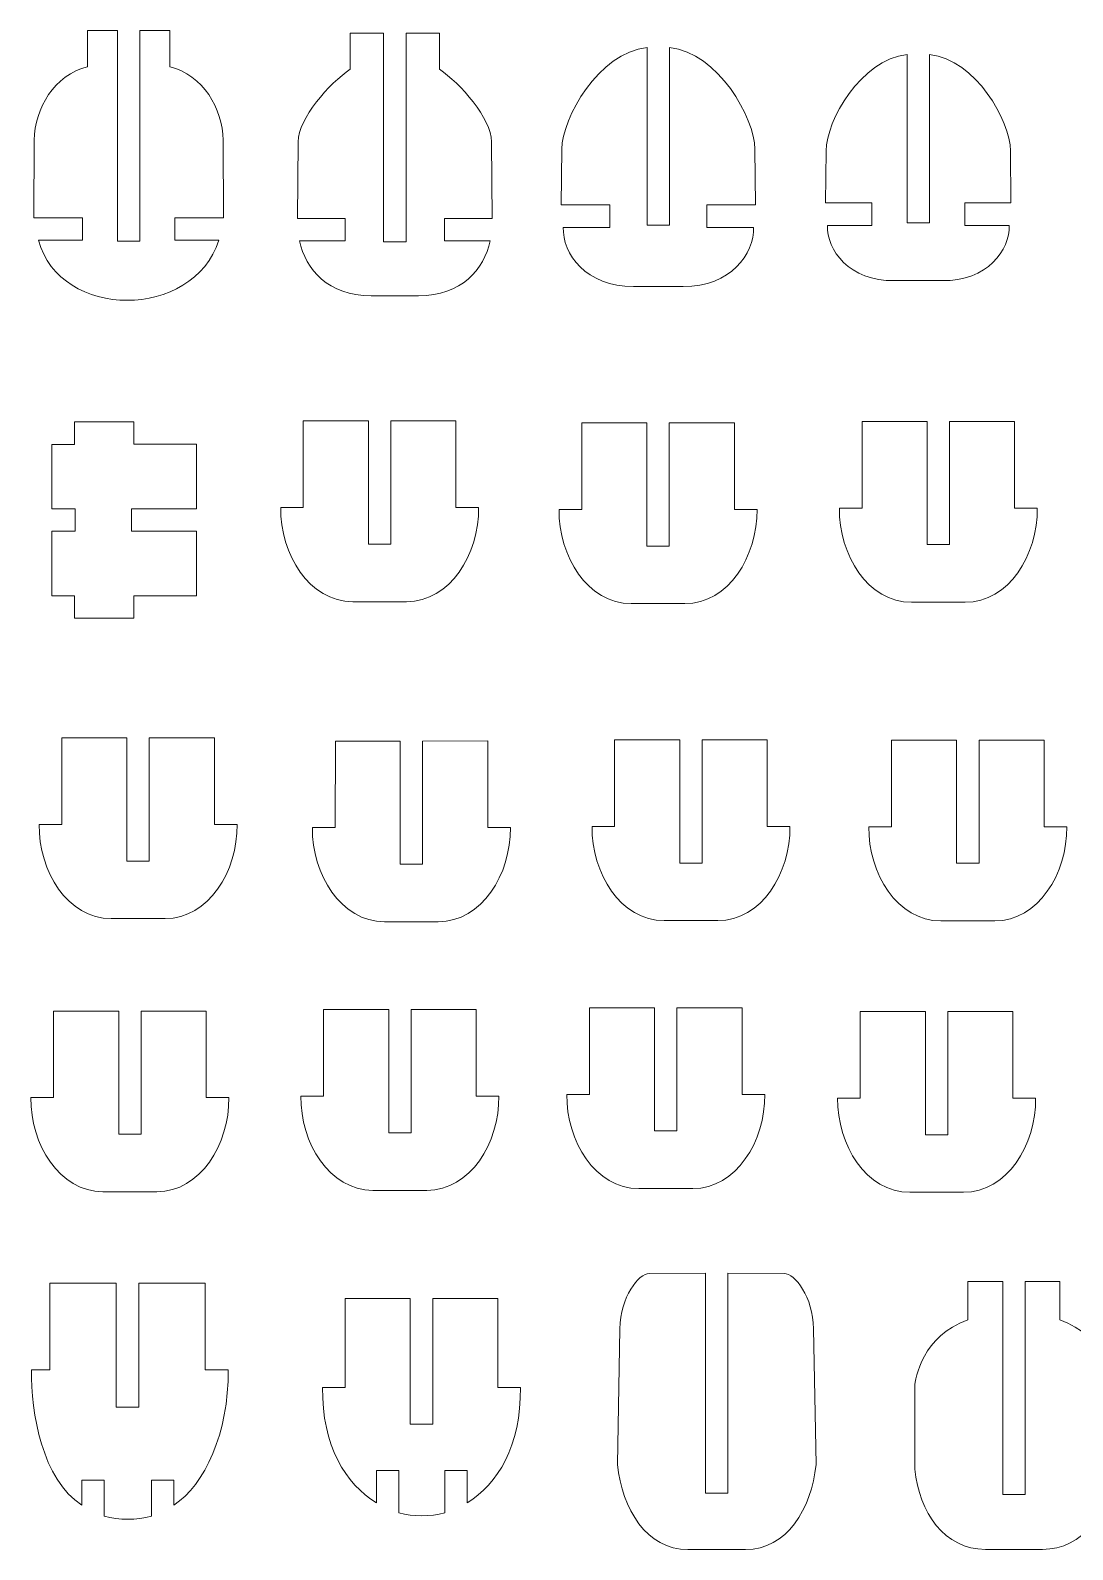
# Model space of a CAD drawing. Header units: centimetres. Extents: x -27.4 to 7.4, y -0.9 to 42.2.
# Drawn here: x -26.72 to -12.75, y -0.52 to 19.84 of the extents above; entities that cross this region are included whole.
import ezdxf

# ---------------------------------------------------------------- set-up
doc = ezdxf.new("R2010")
doc.units = ezdxf.units.CM
doc.header["$MEASUREMENT"] = 0
doc.layers.add('Camada 1', color=7, linetype='Continuous')

msp = doc.modelspace()

# ---------------------------------------------------------------- linework, layer by layer
at = {"layer": 'Camada 1', "lineweight": 9}
for points, knots in [([(-24.13261, 17.33201), (-24.13261, 17.33201), (-24.13904, 18.37227), (-24.13904, 18.37227), (-24.13904, 18.37227), (-24.14166, 18.79784), (-24.41126, 19.24433), (-24.85215, 19.356), (-24.85215, 19.356), (-24.85215, 19.356), (-24.85215, 19.84332), (-24.85215, 19.84332), (-24.85215, 19.84332), (-24.85215, 19.84332), (-25.25417, 19.84332), (-25.25417, 19.84332), (-25.25417, 19.84332), (-25.25417, 19.84332), (-25.25417, 17.01746), (-25.25417, 17.01746), (-25.25417, 17.01746), (-25.25417, 17.01746), (-25.55417, 17.01746), (-25.55417, 17.01746), (-25.55417, 17.01746), (-25.55417, 17.01746), (-25.55417, 19.84332), (-25.55417, 19.84332), (-25.55417, 19.84332), (-25.55417, 19.84332), (-25.95619, 19.84332), (-25.95619, 19.84332), (-25.95619, 19.84332), (-25.95619, 19.84332), (-25.95619, 19.356), (-25.95619, 19.356), (-25.95619, 19.356), (-26.39708, 19.24433), (-26.66669, 18.79784), (-26.66931, 18.37227), (-26.66931, 18.37227), (-26.66931, 18.37227), (-26.67571, 17.33201), (-26.67571, 17.33201), (-26.67571, 17.33201), (-26.67571, 17.33201), (-26.02233, 17.33201), (-26.02233, 17.33201), (-26.02233, 17.33201), (-26.02233, 17.33201), (-26.02233, 17.03201), (-26.02233, 17.03201), (-26.02233, 17.03201), (-26.02233, 17.03201), (-26.61466, 17.03201), (-26.61466, 17.03201), (-26.61466, 17.03201), (-26.32126, 15.95409), (-24.53826, 15.95698), (-24.19369, 17.03201), (-24.19369, 17.03201), (-24.19369, 17.03201), (-24.78601, 17.03201), (-24.78601, 17.03201), (-24.78601, 17.03201), (-24.78601, 17.03201), (-24.78601, 17.33201), (-24.78601, 17.33201), (-24.78601, 17.33201), (-24.78601, 17.33201), (-24.13261, 17.33201), (-24.13261, 17.33201)], [0, 0, 0, 0, 0.05263158, 0.05263158, 0.05263158, 0.05263158, 0.10526316, 0.10526316, 0.10526316, 0.10526316, 0.15789474, 0.15789474, 0.15789474, 0.15789474, 0.21052632, 0.21052632, 0.21052632, 0.21052632, 0.26315789, 0.26315789, 0.26315789, 0.26315789, 0.31578947, 0.31578947, 0.31578947, 0.31578947, 0.36842105, 0.36842105, 0.36842105, 0.36842105, 0.42105263, 0.42105263, 0.42105263, 0.42105263, 0.47368421, 0.47368421, 0.47368421, 0.47368421, 0.52631579, 0.52631579, 0.52631579, 0.52631579, 0.57894737, 0.57894737, 0.57894737, 0.57894737, 0.63157895, 0.63157895, 0.63157895, 0.63157895, 0.68421053, 0.68421053, 0.68421053, 0.68421053, 0.73684211, 0.73684211, 0.73684211, 0.73684211, 0.78947368, 0.78947368, 0.78947368, 0.78947368, 0.84210526, 0.84210526, 0.84210526, 0.84210526, 0.89473684, 0.89473684, 0.89473684, 0.89473684, 1, 1, 1, 1]), ([(-20.55788, 17.02279), (-20.64259, 16.63791), (-20.94458, 16.28423), (-21.51726, 16.28607), (-21.51726, 16.28607), (-21.51726, 16.28607), (-22.15482, 16.28607), (-22.15482, 16.28607), (-22.15482, 16.28607), (-22.7275, 16.28423), (-23.02947, 16.63791), (-23.1142, 17.02279), (-23.1142, 17.02279), (-23.1142, 17.02279), (-22.50188, 17.02279), (-22.50188, 17.02279), (-22.50188, 17.02279), (-22.50188, 17.02279), (-22.50188, 17.32279), (-22.50188, 17.32279), (-22.50188, 17.32279), (-22.50188, 17.32279), (-23.13919, 17.32279), (-23.13919, 17.32279), (-23.13919, 17.32279), (-23.13919, 17.32279), (-23.13257, 18.3503), (-23.13257, 18.3503), (-23.13257, 18.3503), (-23.13054, 18.66691), (-22.71347, 19.13128), (-22.43352, 19.32345), (-22.43352, 19.32345), (-22.43352, 19.32345), (-22.43352, 19.80554), (-22.43352, 19.80554), (-22.43352, 19.80554), (-22.43352, 19.80554), (-21.98603, 19.80554), (-21.98603, 19.80554), (-21.98603, 19.80554), (-21.98603, 19.80554), (-21.98603, 17.01002), (-21.98603, 17.01002), (-21.98603, 17.01002), (-21.98603, 17.01002), (-21.68603, 17.01002), (-21.68603, 17.01002), (-21.68603, 17.01002), (-21.68603, 17.01002), (-21.68603, 19.80554), (-21.68603, 19.80554), (-21.68603, 19.80554), (-21.68603, 19.80554), (-21.23856, 19.80554), (-21.23856, 19.80554), (-21.23856, 19.80554), (-21.23856, 19.80554), (-21.23856, 19.32345), (-21.23856, 19.32345), (-21.23856, 19.32345), (-20.95861, 19.13128), (-20.54154, 18.66692), (-20.53951, 18.3503), (-20.53951, 18.3503), (-20.53951, 18.3503), (-20.53288, 17.32279), (-20.53288, 17.32279), (-20.53288, 17.32279), (-20.53288, 17.32279), (-21.17019, 17.32279), (-21.17019, 17.32279), (-21.17019, 17.32279), (-21.17019, 17.32279), (-21.17019, 17.02279), (-21.17019, 17.02279), (-21.17019, 17.02279), (-21.17019, 17.02279), (-20.55788, 17.02279), (-20.55788, 17.02279)], [0, 0, 0, 0, 0.04761905, 0.04761905, 0.04761905, 0.04761905, 0.0952381, 0.0952381, 0.0952381, 0.0952381, 0.14285714, 0.14285714, 0.14285714, 0.14285714, 0.19047619, 0.19047619, 0.19047619, 0.19047619, 0.23809524, 0.23809524, 0.23809524, 0.23809524, 0.28571429, 0.28571429, 0.28571429, 0.28571429, 0.33333333, 0.33333333, 0.33333333, 0.33333333, 0.38095238, 0.38095238, 0.38095238, 0.38095238, 0.42857143, 0.42857143, 0.42857143, 0.42857143, 0.47619048, 0.47619048, 0.47619048, 0.47619048, 0.52380952, 0.52380952, 0.52380952, 0.52380952, 0.57142857, 0.57142857, 0.57142857, 0.57142857, 0.61904762, 0.61904762, 0.61904762, 0.61904762, 0.66666667, 0.66666667, 0.66666667, 0.66666667, 0.71428571, 0.71428571, 0.71428571, 0.71428571, 0.76190476, 0.76190476, 0.76190476, 0.76190476, 0.80952381, 0.80952381, 0.80952381, 0.80952381, 0.85714286, 0.85714286, 0.85714286, 0.85714286, 0.9047619, 0.9047619, 0.9047619, 0.9047619, 1, 1, 1, 1]), ([(-17.02799, 17.20264), (-17.0142, 16.85402), (-17.33573, 16.40174), (-17.9689, 16.4106), (-17.9689, 16.4106), (-17.9689, 16.4106), (-18.63746, 16.4106), (-18.63746, 16.4106), (-18.63746, 16.4106), (-19.27063, 16.40174), (-19.59215, 16.85402), (-19.57837, 17.20264), (-19.57837, 17.20264), (-19.57837, 17.20264), (-18.95477, 17.20264), (-18.95477, 17.20264), (-18.95477, 17.20264), (-18.95477, 17.20264), (-18.95477, 17.50264), (-18.95477, 17.50264), (-18.95477, 17.50264), (-18.95477, 17.50264), (-19.60407, 17.50264), (-19.60407, 17.50264), (-19.60407, 17.50264), (-19.60407, 17.50264), (-19.59725, 18.25008), (-19.59725, 18.25008), (-19.59725, 18.25008), (-19.59147, 18.67136), (-19.10835, 19.53947), (-18.45318, 19.61465), (-18.45318, 19.61465), (-18.45318, 19.61465), (-18.45318, 17.23127), (-18.45318, 17.23127), (-18.45318, 17.23127), (-18.45318, 17.23127), (-18.15318, 17.23127), (-18.15318, 17.23127), (-18.15318, 17.23127), (-18.15318, 17.23127), (-18.15318, 19.61465), (-18.15318, 19.61465), (-18.15318, 19.61465), (-17.49801, 19.53947), (-17.0149, 18.67136), (-17.00911, 18.25008), (-17.00911, 18.25008), (-17.00911, 18.25008), (-17.00228, 17.50264), (-17.00228, 17.50264), (-17.00228, 17.50264), (-17.00228, 17.50264), (-17.65159, 17.50264), (-17.65159, 17.50264), (-17.65159, 17.50264), (-17.65159, 17.50264), (-17.65159, 17.20264), (-17.65159, 17.20264), (-17.65159, 17.20264), (-17.65159, 17.20264), (-17.02799, 17.20264), (-17.02799, 17.20264)], [0, 0, 0, 0, 0.05882353, 0.05882353, 0.05882353, 0.05882353, 0.11764706, 0.11764706, 0.11764706, 0.11764706, 0.17647059, 0.17647059, 0.17647059, 0.17647059, 0.23529412, 0.23529412, 0.23529412, 0.23529412, 0.29411765, 0.29411765, 0.29411765, 0.29411765, 0.35294118, 0.35294118, 0.35294118, 0.35294118, 0.41176471, 0.41176471, 0.41176471, 0.41176471, 0.47058824, 0.47058824, 0.47058824, 0.47058824, 0.52941176, 0.52941176, 0.52941176, 0.52941176, 0.58823529, 0.58823529, 0.58823529, 0.58823529, 0.64705882, 0.64705882, 0.64705882, 0.64705882, 0.70588235, 0.70588235, 0.70588235, 0.70588235, 0.76470588, 0.76470588, 0.76470588, 0.76470588, 0.82352941, 0.82352941, 0.82352941, 0.82352941, 0.88235294, 0.88235294, 0.88235294, 0.88235294, 1, 1, 1, 1]), ([(-13.60126, 17.22994), (-13.58809, 16.89999), (-13.89523, 16.47988), (-14.50004, 16.48825), (-14.50004, 16.48825), (-14.50004, 16.48825), (-15.13869, 16.48825), (-15.13869, 16.48825), (-15.13869, 16.48825), (-15.74348, 16.47988), (-16.05064, 16.89999), (-16.03745, 17.22994), (-16.03745, 17.22994), (-16.03745, 17.22994), (-15.44178, 17.22994), (-15.44178, 17.22994), (-15.44178, 17.22994), (-15.44178, 17.22994), (-15.44178, 17.52994), (-15.44178, 17.52994), (-15.44178, 17.52994), (-15.44178, 17.52994), (-16.06203, 17.52994), (-16.06203, 17.52994), (-16.06203, 17.52994), (-16.06203, 17.52994), (-16.05552, 18.2294), (-16.05552, 18.2294), (-16.05552, 18.2294), (-16.04998, 18.62817), (-15.59521, 19.44986), (-14.96936, 19.52103), (-14.96936, 19.52103), (-14.96936, 19.52103), (-14.96936, 17.26505), (-14.96936, 17.26505), (-14.96936, 17.26505), (-14.96936, 17.26505), (-14.66936, 17.26505), (-14.66936, 17.26505), (-14.66936, 17.26505), (-14.66936, 17.26505), (-14.66936, 19.52103), (-14.66936, 19.52103), (-14.66936, 19.52103), (-14.04352, 19.44986), (-13.58875, 18.62817), (-13.58321, 18.2294), (-13.58321, 18.2294), (-13.58321, 18.2294), (-13.5767, 17.52994), (-13.5767, 17.52994), (-13.5767, 17.52994), (-13.5767, 17.52994), (-14.19694, 17.52994), (-14.19694, 17.52994), (-14.19694, 17.52994), (-14.19694, 17.52994), (-14.19694, 17.22994), (-14.19694, 17.22994), (-14.19694, 17.22994), (-14.19694, 17.22994), (-13.60126, 17.22994), (-13.60126, 17.22994)], [0, 0, 0, 0, 0.05882353, 0.05882353, 0.05882353, 0.05882353, 0.11764706, 0.11764706, 0.11764706, 0.11764706, 0.17647059, 0.17647059, 0.17647059, 0.17647059, 0.23529412, 0.23529412, 0.23529412, 0.23529412, 0.29411765, 0.29411765, 0.29411765, 0.29411765, 0.35294118, 0.35294118, 0.35294118, 0.35294118, 0.41176471, 0.41176471, 0.41176471, 0.41176471, 0.47058824, 0.47058824, 0.47058824, 0.47058824, 0.52941176, 0.52941176, 0.52941176, 0.52941176, 0.58823529, 0.58823529, 0.58823529, 0.58823529, 0.64705882, 0.64705882, 0.64705882, 0.64705882, 0.70588235, 0.70588235, 0.70588235, 0.70588235, 0.76470588, 0.76470588, 0.76470588, 0.76470588, 0.82352941, 0.82352941, 0.82352941, 0.82352941, 0.88235294, 0.88235294, 0.88235294, 0.88235294, 1, 1, 1, 1]), ([(-24.49634, 13.42866), (-24.49634, 13.42866), (-24.49634, 14.29605), (-24.49634, 14.29605), (-24.49634, 14.29605), (-24.49634, 14.29605), (-25.33332, 14.29605), (-25.33332, 14.29605), (-25.33332, 14.29605), (-25.33332, 14.29605), (-25.33332, 14.59375), (-25.33332, 14.59375), (-25.33332, 14.59375), (-25.33332, 14.59375), (-26.12891, 14.59375), (-26.12891, 14.59375), (-26.12891, 14.59375), (-26.12891, 14.59375), (-26.12891, 14.29375), (-26.12891, 14.29375), (-26.12891, 14.29375), (-26.12891, 14.29375), (-26.43242, 14.29375), (-26.43242, 14.29375), (-26.43242, 14.29375), (-26.43242, 14.29375), (-26.43242, 13.42866), (-26.43242, 13.42866), (-26.43242, 13.42866), (-26.43242, 13.42866), (-26.12201, 13.42866), (-26.12201, 13.42866), (-26.12201, 13.42866), (-26.12201, 13.42866), (-26.12201, 13.12866), (-26.12201, 13.12866), (-26.12201, 13.12866), (-26.12201, 13.12866), (-26.43242, 13.12866), (-26.43242, 13.12866), (-26.43242, 13.12866), (-26.43242, 13.12866), (-26.43242, 12.26357), (-26.43242, 12.26357), (-26.43242, 12.26357), (-26.43242, 12.26357), (-26.12891, 12.26357), (-26.12891, 12.26357), (-26.12891, 12.26357), (-26.12891, 12.26357), (-26.12891, 11.96357), (-26.12891, 11.96357), (-26.12891, 11.96357), (-26.12891, 11.96357), (-25.33332, 11.96357), (-25.33332, 11.96357), (-25.33332, 11.96357), (-25.33332, 11.96357), (-25.33332, 12.26127), (-25.33332, 12.26127), (-25.33332, 12.26127), (-25.33332, 12.26127), (-24.49634, 12.26127), (-24.49634, 12.26127), (-24.49634, 12.26127), (-24.49634, 12.26127), (-24.49634, 13.12866), (-24.49634, 13.12866), (-24.49634, 13.12866), (-24.49634, 13.12866), (-25.3654, 13.12866), (-25.3654, 13.12866), (-25.3654, 13.12866), (-25.3654, 13.12866), (-25.3654, 13.42866), (-25.3654, 13.42866), (-25.3654, 13.42866), (-25.3654, 13.42866), (-24.49634, 13.42866), (-24.49634, 13.42866)], [0, 0, 0, 0, 0.04761905, 0.04761905, 0.04761905, 0.04761905, 0.0952381, 0.0952381, 0.0952381, 0.0952381, 0.14285714, 0.14285714, 0.14285714, 0.14285714, 0.19047619, 0.19047619, 0.19047619, 0.19047619, 0.23809524, 0.23809524, 0.23809524, 0.23809524, 0.28571429, 0.28571429, 0.28571429, 0.28571429, 0.33333333, 0.33333333, 0.33333333, 0.33333333, 0.38095238, 0.38095238, 0.38095238, 0.38095238, 0.42857143, 0.42857143, 0.42857143, 0.42857143, 0.47619048, 0.47619048, 0.47619048, 0.47619048, 0.52380952, 0.52380952, 0.52380952, 0.52380952, 0.57142857, 0.57142857, 0.57142857, 0.57142857, 0.61904762, 0.61904762, 0.61904762, 0.61904762, 0.66666667, 0.66666667, 0.66666667, 0.66666667, 0.71428571, 0.71428571, 0.71428571, 0.71428571, 0.76190476, 0.76190476, 0.76190476, 0.76190476, 0.80952381, 0.80952381, 0.80952381, 0.80952381, 0.85714286, 0.85714286, 0.85714286, 0.85714286, 0.9047619, 0.9047619, 0.9047619, 0.9047619, 1, 1, 1, 1]), ([(-21.88943, 14.60736), (-21.88943, 14.60736), (-21.88943, 12.95736), (-21.88943, 12.95736), (-21.88943, 12.95736), (-21.88943, 12.95736), (-22.18943, 12.95736), (-22.18943, 12.95736), (-22.18943, 12.95736), (-22.18943, 12.95736), (-22.18943, 14.60736), (-22.18943, 14.60736), (-22.18943, 14.60736), (-22.18943, 14.60736), (-23.06257, 14.60736), (-23.06257, 14.60736), (-23.06257, 14.60736), (-23.06257, 14.60736), (-23.06257, 13.44643), (-23.06257, 13.44643), (-23.06257, 13.44643), (-23.06257, 13.44643), (-23.3662, 13.44643), (-23.3662, 13.44643), (-23.3662, 13.44643), (-23.37335, 12.82255), (-22.9846, 12.18494), (-22.40044, 12.18494), (-22.40044, 12.18494), (-22.40044, 12.18494), (-21.67843, 12.18494), (-21.67843, 12.18494), (-21.67843, 12.18494), (-21.09427, 12.18494), (-20.7055, 12.82255), (-20.71269, 13.44643), (-20.71269, 13.44643), (-20.71269, 13.44643), (-21.01632, 13.44643), (-21.01632, 13.44643), (-21.01632, 13.44643), (-21.01632, 13.44643), (-21.01632, 14.60736), (-21.01632, 14.60736), (-21.01632, 14.60736), (-21.01632, 14.60736), (-21.88943, 14.60736), (-21.88943, 14.60736)], [0, 0, 0, 0, 0.07692308, 0.07692308, 0.07692308, 0.07692308, 0.15384615, 0.15384615, 0.15384615, 0.15384615, 0.23076923, 0.23076923, 0.23076923, 0.23076923, 0.30769231, 0.30769231, 0.30769231, 0.30769231, 0.38461538, 0.38461538, 0.38461538, 0.38461538, 0.46153846, 0.46153846, 0.46153846, 0.46153846, 0.53846154, 0.53846154, 0.53846154, 0.53846154, 0.61538462, 0.61538462, 0.61538462, 0.61538462, 0.69230769, 0.69230769, 0.69230769, 0.69230769, 0.76923077, 0.76923077, 0.76923077, 0.76923077, 0.84615385, 0.84615385, 0.84615385, 0.84615385, 1, 1, 1, 1]), ([(-18.15758, 14.58093), (-18.15758, 14.58093), (-18.15758, 12.93094), (-18.15758, 12.93094), (-18.15758, 12.93094), (-18.15758, 12.93094), (-18.45758, 12.93094), (-18.45758, 12.93094), (-18.45758, 12.93094), (-18.45758, 12.93094), (-18.45758, 14.58093), (-18.45758, 14.58093), (-18.45758, 14.58093), (-18.45758, 14.58093), (-19.3307, 14.58093), (-19.3307, 14.58093), (-19.3307, 14.58093), (-19.3307, 14.58093), (-19.3307, 13.42001), (-19.3307, 13.42001), (-19.3307, 13.42001), (-19.3307, 13.42001), (-19.63432, 13.42001), (-19.63432, 13.42001), (-19.63432, 13.42001), (-19.64149, 12.7961), (-19.25273, 12.1585), (-18.66859, 12.1585), (-18.66859, 12.1585), (-18.66859, 12.1585), (-17.94657, 12.1585), (-17.94657, 12.1585), (-17.94657, 12.1585), (-17.36242, 12.1585), (-16.97365, 12.7961), (-16.98084, 13.42001), (-16.98084, 13.42001), (-16.98084, 13.42001), (-17.28447, 13.42001), (-17.28447, 13.42001), (-17.28447, 13.42001), (-17.28447, 13.42001), (-17.28447, 14.58093), (-17.28447, 14.58093), (-17.28447, 14.58093), (-17.28447, 14.58093), (-18.15758, 14.58093), (-18.15758, 14.58093)], [0, 0, 0, 0, 0.07692308, 0.07692308, 0.07692308, 0.07692308, 0.15384615, 0.15384615, 0.15384615, 0.15384615, 0.23076923, 0.23076923, 0.23076923, 0.23076923, 0.30769231, 0.30769231, 0.30769231, 0.30769231, 0.38461538, 0.38461538, 0.38461538, 0.38461538, 0.46153846, 0.46153846, 0.46153846, 0.46153846, 0.53846154, 0.53846154, 0.53846154, 0.53846154, 0.61538462, 0.61538462, 0.61538462, 0.61538462, 0.69230769, 0.69230769, 0.69230769, 0.69230769, 0.76923077, 0.76923077, 0.76923077, 0.76923077, 0.84615385, 0.84615385, 0.84615385, 0.84615385, 1, 1, 1, 1]), ([(-14.40039, 14.59932), (-14.40039, 14.59932), (-14.40039, 12.94934), (-14.40039, 12.94934), (-14.40039, 12.94934), (-14.40039, 12.94934), (-14.70039, 12.94934), (-14.70039, 12.94934), (-14.70039, 12.94934), (-14.70039, 12.94934), (-14.70039, 14.59932), (-14.70039, 14.59932), (-14.70039, 14.59932), (-14.70039, 14.59932), (-15.5735, 14.59932), (-15.5735, 14.59932), (-15.5735, 14.59932), (-15.5735, 14.59932), (-15.5735, 13.4384), (-15.5735, 13.4384), (-15.5735, 13.4384), (-15.5735, 13.4384), (-15.87713, 13.4384), (-15.87713, 13.4384), (-15.87713, 13.4384), (-15.88433, 12.81451), (-15.49556, 12.17691), (-14.91139, 12.17691), (-14.91139, 12.17691), (-14.91139, 12.17691), (-14.1894, 12.17691), (-14.1894, 12.17691), (-14.1894, 12.17691), (-13.60523, 12.17691), (-13.21646, 12.81451), (-13.22366, 13.4384), (-13.22366, 13.4384), (-13.22366, 13.4384), (-13.52729, 13.4384), (-13.52729, 13.4384), (-13.52729, 13.4384), (-13.52729, 13.4384), (-13.52729, 14.59932), (-13.52729, 14.59932), (-13.52729, 14.59932), (-13.52729, 14.59932), (-14.40039, 14.59932), (-14.40039, 14.59932)], [0, 0, 0, 0, 0.07692308, 0.07692308, 0.07692308, 0.07692308, 0.15384615, 0.15384615, 0.15384615, 0.15384615, 0.23076923, 0.23076923, 0.23076923, 0.23076923, 0.30769231, 0.30769231, 0.30769231, 0.30769231, 0.38461538, 0.38461538, 0.38461538, 0.38461538, 0.46153846, 0.46153846, 0.46153846, 0.46153846, 0.53846154, 0.53846154, 0.53846154, 0.53846154, 0.61538462, 0.61538462, 0.61538462, 0.61538462, 0.69230769, 0.69230769, 0.69230769, 0.69230769, 0.76923077, 0.76923077, 0.76923077, 0.76923077, 0.84615385, 0.84615385, 0.84615385, 0.84615385, 1, 1, 1, 1]), ([(-25.12696, 10.35811), (-25.12696, 10.35811), (-25.12696, 8.70812), (-25.12696, 8.70812), (-25.12696, 8.70812), (-25.12696, 8.70812), (-25.42696, 8.70812), (-25.42696, 8.70812), (-25.42696, 8.70812), (-25.42696, 8.70812), (-25.42696, 10.35811), (-25.42696, 10.35811), (-25.42696, 10.35811), (-25.42696, 10.35811), (-26.30007, 10.35811), (-26.30007, 10.35811), (-26.30007, 10.35811), (-26.30007, 10.35811), (-26.30007, 9.19717), (-26.30007, 9.19717), (-26.30007, 9.19717), (-26.30007, 9.19717), (-26.60369, 9.19717), (-26.60369, 9.19717), (-26.60369, 9.19717), (-26.61089, 8.57328), (-26.22212, 7.93569), (-25.63796, 7.93569), (-25.63796, 7.93569), (-25.63796, 7.93569), (-24.91596, 7.93569), (-24.91596, 7.93569), (-24.91596, 7.93569), (-24.3318, 7.93569), (-23.94304, 8.57328), (-23.95022, 9.19717), (-23.95022, 9.19717), (-23.95022, 9.19717), (-24.25386, 9.19717), (-24.25386, 9.19717), (-24.25386, 9.19717), (-24.25386, 9.19717), (-24.25386, 10.35811), (-24.25386, 10.35811), (-24.25386, 10.35811), (-24.25386, 10.35811), (-25.12696, 10.35811), (-25.12696, 10.35811)], [0, 0, 0, 0, 0.07692308, 0.07692308, 0.07692308, 0.07692308, 0.15384615, 0.15384615, 0.15384615, 0.15384615, 0.23076923, 0.23076923, 0.23076923, 0.23076923, 0.30769231, 0.30769231, 0.30769231, 0.30769231, 0.38461538, 0.38461538, 0.38461538, 0.38461538, 0.46153846, 0.46153846, 0.46153846, 0.46153846, 0.53846154, 0.53846154, 0.53846154, 0.53846154, 0.61538462, 0.61538462, 0.61538462, 0.61538462, 0.69230769, 0.69230769, 0.69230769, 0.69230769, 0.76923077, 0.76923077, 0.76923077, 0.76923077, 0.84615385, 0.84615385, 0.84615385, 0.84615385, 1, 1, 1, 1]), ([(-21.46406, 10.31706), (-21.46406, 10.31706), (-21.46406, 8.66706), (-21.46406, 8.66706), (-21.46406, 8.66706), (-21.46406, 8.66706), (-21.76406, 8.66706), (-21.76406, 8.66706), (-21.76406, 8.66706), (-21.76406, 8.66706), (-21.76363, 10.31697), (-21.76363, 10.31697), (-21.76363, 10.31697), (-21.76363, 10.31697), (-22.63224, 10.31689), (-22.63224, 10.31689), (-22.63224, 10.31689), (-22.63224, 10.31689), (-22.63716, 9.15612), (-22.63716, 9.15612), (-22.63716, 9.15612), (-22.63716, 9.15612), (-22.94079, 9.15612), (-22.94079, 9.15612), (-22.94079, 9.15612), (-22.94798, 8.53223), (-22.55921, 7.89462), (-21.97506, 7.89462), (-21.97506, 7.89462), (-21.97506, 7.89462), (-21.25305, 7.89462), (-21.25305, 7.89462), (-21.25305, 7.89462), (-20.66889, 7.89462), (-20.28013, 8.53223), (-20.28731, 9.15612), (-20.28731, 9.15612), (-20.28731, 9.15612), (-20.59095, 9.15612), (-20.59095, 9.15612), (-20.59095, 9.15612), (-20.59095, 9.15612), (-20.59138, 10.31847), (-20.59138, 10.31847), (-20.59138, 10.31847), (-20.59138, 10.31847), (-21.46406, 10.31706), (-21.46406, 10.31706)], [0, 0, 0, 0, 0.07692308, 0.07692308, 0.07692308, 0.07692308, 0.15384615, 0.15384615, 0.15384615, 0.15384615, 0.23076923, 0.23076923, 0.23076923, 0.23076923, 0.30769231, 0.30769231, 0.30769231, 0.30769231, 0.38461538, 0.38461538, 0.38461538, 0.38461538, 0.46153846, 0.46153846, 0.46153846, 0.46153846, 0.53846154, 0.53846154, 0.53846154, 0.53846154, 0.61538462, 0.61538462, 0.61538462, 0.61538462, 0.69230769, 0.69230769, 0.69230769, 0.69230769, 0.76923077, 0.76923077, 0.76923077, 0.76923077, 0.84615385, 0.84615385, 0.84615385, 0.84615385, 1, 1, 1, 1]), ([(-17.71609, 10.33169), (-17.71609, 10.33169), (-17.71609, 8.6817), (-17.71609, 8.6817), (-17.71609, 8.6817), (-17.71609, 8.6817), (-18.01609, 8.6817), (-18.01609, 8.6817), (-18.01609, 8.6817), (-18.01609, 8.6817), (-18.01652, 10.3331), (-18.01652, 10.3331), (-18.01652, 10.3331), (-18.01652, 10.3331), (-18.88921, 10.33169), (-18.88921, 10.33169), (-18.88921, 10.33169), (-18.88921, 10.33169), (-18.88921, 9.17076), (-18.88921, 9.17076), (-18.88921, 9.17076), (-18.88921, 9.17076), (-19.19284, 9.17076), (-19.19284, 9.17076), (-19.19284, 9.17076), (-19.20003, 8.54687), (-18.81124, 7.90927), (-18.2271, 7.90927), (-18.2271, 7.90927), (-18.2271, 7.90927), (-17.50508, 7.90927), (-17.50508, 7.90927), (-17.50508, 7.90927), (-16.92093, 7.90927), (-16.53216, 8.54687), (-16.53934, 9.17076), (-16.53934, 9.17076), (-16.53934, 9.17076), (-16.84298, 9.17076), (-16.84298, 9.17076), (-16.84298, 9.17076), (-16.84298, 9.17076), (-16.84298, 10.33169), (-16.84298, 10.33169), (-16.84298, 10.33169), (-16.84298, 10.33169), (-17.71609, 10.33169), (-17.71609, 10.33169)], [0, 0, 0, 0, 0.07692308, 0.07692308, 0.07692308, 0.07692308, 0.15384615, 0.15384615, 0.15384615, 0.15384615, 0.23076923, 0.23076923, 0.23076923, 0.23076923, 0.30769231, 0.30769231, 0.30769231, 0.30769231, 0.38461538, 0.38461538, 0.38461538, 0.38461538, 0.46153846, 0.46153846, 0.46153846, 0.46153846, 0.53846154, 0.53846154, 0.53846154, 0.53846154, 0.61538462, 0.61538462, 0.61538462, 0.61538462, 0.69230769, 0.69230769, 0.69230769, 0.69230769, 0.76923077, 0.76923077, 0.76923077, 0.76923077, 0.84615385, 0.84615385, 0.84615385, 0.84615385, 1, 1, 1, 1]), ([(-14.0052, 10.32766), (-14.0052, 10.32766), (-14.0052, 8.67767), (-14.0052, 8.67767), (-14.0052, 8.67767), (-14.0052, 8.67767), (-14.3052, 8.67767), (-14.3052, 8.67767), (-14.3052, 8.67767), (-14.3052, 8.67767), (-14.3052, 10.32766), (-14.3052, 10.32766), (-14.3052, 10.32766), (-14.3052, 10.32766), (-15.17833, 10.32766), (-15.17833, 10.32766), (-15.17833, 10.32766), (-15.17833, 10.32766), (-15.17833, 9.16672), (-15.17833, 9.16672), (-15.17833, 9.16672), (-15.17833, 9.16672), (-15.48196, 9.16672), (-15.48196, 9.16672), (-15.48196, 9.16672), (-15.48914, 8.54284), (-15.10037, 7.90523), (-14.51621, 7.90523), (-14.51621, 7.90523), (-14.51621, 7.90523), (-13.79421, 7.90523), (-13.79421, 7.90523), (-13.79421, 7.90523), (-13.21004, 7.90523), (-12.82127, 8.54284), (-12.82847, 9.16672), (-12.82847, 9.16672), (-12.82847, 9.16672), (-13.1321, 9.16672), (-13.1321, 9.16672), (-13.1321, 9.16672), (-13.1321, 9.16672), (-13.1321, 10.32766), (-13.1321, 10.32766), (-13.1321, 10.32766), (-13.1321, 10.32766), (-14.0052, 10.32766), (-14.0052, 10.32766)], [0, 0, 0, 0, 0.07692308, 0.07692308, 0.07692308, 0.07692308, 0.15384615, 0.15384615, 0.15384615, 0.15384615, 0.23076923, 0.23076923, 0.23076923, 0.23076923, 0.30769231, 0.30769231, 0.30769231, 0.30769231, 0.38461538, 0.38461538, 0.38461538, 0.38461538, 0.46153846, 0.46153846, 0.46153846, 0.46153846, 0.53846154, 0.53846154, 0.53846154, 0.53846154, 0.61538462, 0.61538462, 0.61538462, 0.61538462, 0.69230769, 0.69230769, 0.69230769, 0.69230769, 0.76923077, 0.76923077, 0.76923077, 0.76923077, 0.84615385, 0.84615385, 0.84615385, 0.84615385, 1, 1, 1, 1]), ([(-18.05367, 6.73978), (-18.05367, 6.73978), (-18.05367, 5.0898), (-18.05367, 5.0898), (-18.05367, 5.0898), (-18.05367, 5.0898), (-18.35367, 5.0898), (-18.35367, 5.0898), (-18.35367, 5.0898), (-18.35367, 5.0898), (-18.35367, 6.73978), (-18.35367, 6.73978), (-18.35367, 6.73978), (-18.35367, 6.73978), (-19.22678, 6.73978), (-19.22678, 6.73978), (-19.22678, 6.73978), (-19.22678, 6.73978), (-19.22678, 5.57883), (-19.22678, 5.57883), (-19.22678, 5.57883), (-19.22678, 5.57883), (-19.53041, 5.57883), (-19.53041, 5.57883), (-19.53041, 5.57883), (-19.53758, 4.95497), (-19.14882, 4.31735), (-18.56468, 4.31735), (-18.56468, 4.31735), (-18.56468, 4.31735), (-17.84266, 4.31735), (-17.84266, 4.31735), (-17.84266, 4.31735), (-17.2585, 4.31735), (-16.86974, 4.95497), (-16.87692, 5.57883), (-16.87692, 5.57883), (-16.87692, 5.57883), (-17.18055, 5.57883), (-17.18055, 5.57883), (-17.18055, 5.57883), (-17.18055, 5.57883), (-17.18055, 6.73978), (-17.18055, 6.73978), (-17.18055, 6.73978), (-17.18055, 6.73978), (-18.05367, 6.73978), (-18.05367, 6.73978)], [0, 0, 0, 0, 0.07692308, 0.07692308, 0.07692308, 0.07692308, 0.15384615, 0.15384615, 0.15384615, 0.15384615, 0.23076923, 0.23076923, 0.23076923, 0.23076923, 0.30769231, 0.30769231, 0.30769231, 0.30769231, 0.38461538, 0.38461538, 0.38461538, 0.38461538, 0.46153846, 0.46153846, 0.46153846, 0.46153846, 0.53846154, 0.53846154, 0.53846154, 0.53846154, 0.61538462, 0.61538462, 0.61538462, 0.61538462, 0.69230769, 0.69230769, 0.69230769, 0.69230769, 0.76923077, 0.76923077, 0.76923077, 0.76923077, 0.84615385, 0.84615385, 0.84615385, 0.84615385, 1, 1, 1, 1]), ([(-25.23733, 6.6975), (-25.23733, 6.6975), (-25.23733, 5.04752), (-25.23733, 5.04752), (-25.23733, 5.04752), (-25.23733, 5.04752), (-25.53733, 5.04752), (-25.53733, 5.04752), (-25.53733, 5.04752), (-25.53733, 5.04752), (-25.53733, 6.6975), (-25.53733, 6.6975), (-25.53733, 6.6975), (-25.53733, 6.6975), (-26.41044, 6.6975), (-26.41044, 6.6975), (-26.41044, 6.6975), (-26.41044, 6.6975), (-26.41044, 5.53657), (-26.41044, 5.53657), (-26.41044, 5.53657), (-26.41044, 5.53657), (-26.71407, 5.53657), (-26.71407, 5.53657), (-26.71407, 5.53657), (-26.72125, 4.91268), (-26.33249, 4.27508), (-25.74834, 4.27508), (-25.74834, 4.27508), (-25.74834, 4.27508), (-25.02633, 4.27508), (-25.02633, 4.27508), (-25.02633, 4.27508), (-24.44216, 4.27508), (-24.05341, 4.91268), (-24.0606, 5.53657), (-24.0606, 5.53657), (-24.0606, 5.53657), (-24.36423, 5.53657), (-24.36423, 5.53657), (-24.36423, 5.53657), (-24.36423, 5.53657), (-24.36423, 6.6975), (-24.36423, 6.6975), (-24.36423, 6.6975), (-24.36423, 6.6975), (-25.23733, 6.6975), (-25.23733, 6.6975)], [0, 0, 0, 0, 0.07692308, 0.07692308, 0.07692308, 0.07692308, 0.15384615, 0.15384615, 0.15384615, 0.15384615, 0.23076923, 0.23076923, 0.23076923, 0.23076923, 0.30769231, 0.30769231, 0.30769231, 0.30769231, 0.38461538, 0.38461538, 0.38461538, 0.38461538, 0.46153846, 0.46153846, 0.46153846, 0.46153846, 0.53846154, 0.53846154, 0.53846154, 0.53846154, 0.61538462, 0.61538462, 0.61538462, 0.61538462, 0.69230769, 0.69230769, 0.69230769, 0.69230769, 0.76923077, 0.76923077, 0.76923077, 0.76923077, 0.84615385, 0.84615385, 0.84615385, 0.84615385, 1, 1, 1, 1]), ([(-21.61811, 6.71594), (-21.61811, 6.71594), (-21.61811, 5.06596), (-21.61811, 5.06596), (-21.61811, 5.06596), (-21.61811, 5.06596), (-21.91811, 5.06596), (-21.91811, 5.06596), (-21.91811, 5.06596), (-21.91811, 5.06596), (-21.91811, 6.71594), (-21.91811, 6.71594), (-21.91811, 6.71594), (-21.91811, 6.71594), (-22.79122, 6.71594), (-22.79122, 6.71594), (-22.79122, 6.71594), (-22.79122, 6.71594), (-22.79122, 5.55501), (-22.79122, 5.55501), (-22.79122, 5.55501), (-22.79122, 5.55501), (-23.09485, 5.55501), (-23.09485, 5.55501), (-23.09485, 5.55501), (-23.10204, 4.93113), (-22.71326, 4.29351), (-22.12912, 4.29351), (-22.12912, 4.29351), (-22.12912, 4.29351), (-21.4071, 4.29351), (-21.4071, 4.29351), (-21.4071, 4.29351), (-20.82295, 4.29351), (-20.43418, 4.93113), (-20.44136, 5.55501), (-20.44136, 5.55501), (-20.44136, 5.55501), (-20.745, 5.55501), (-20.745, 5.55501), (-20.745, 5.55501), (-20.745, 5.55501), (-20.745, 6.71594), (-20.745, 6.71594), (-20.745, 6.71594), (-20.745, 6.71594), (-21.61811, 6.71594), (-21.61811, 6.71594)], [0, 0, 0, 0, 0.07692308, 0.07692308, 0.07692308, 0.07692308, 0.15384615, 0.15384615, 0.15384615, 0.15384615, 0.23076923, 0.23076923, 0.23076923, 0.23076923, 0.30769231, 0.30769231, 0.30769231, 0.30769231, 0.38461538, 0.38461538, 0.38461538, 0.38461538, 0.46153846, 0.46153846, 0.46153846, 0.46153846, 0.53846154, 0.53846154, 0.53846154, 0.53846154, 0.61538462, 0.61538462, 0.61538462, 0.61538462, 0.69230769, 0.69230769, 0.69230769, 0.69230769, 0.76923077, 0.76923077, 0.76923077, 0.76923077, 0.84615385, 0.84615385, 0.84615385, 0.84615385, 1, 1, 1, 1]), ([(-14.42338, 6.6895), (-14.42338, 6.6895), (-14.42338, 5.03951), (-14.42338, 5.03951), (-14.42338, 5.03951), (-14.42338, 5.03951), (-14.72338, 5.03951), (-14.72338, 5.03951), (-14.72338, 5.03951), (-14.72338, 5.03951), (-14.72338, 6.6895), (-14.72338, 6.6895), (-14.72338, 6.6895), (-14.72338, 6.6895), (-15.59652, 6.6895), (-15.59652, 6.6895), (-15.59652, 6.6895), (-15.59652, 6.6895), (-15.59652, 5.52856), (-15.59652, 5.52856), (-15.59652, 5.52856), (-15.59652, 5.52856), (-15.90013, 5.52856), (-15.90013, 5.52856), (-15.90013, 5.52856), (-15.90732, 4.90468), (-15.51855, 4.26708), (-14.9344, 4.26708), (-14.9344, 4.26708), (-14.9344, 4.26708), (-14.21238, 4.26708), (-14.21238, 4.26708), (-14.21238, 4.26708), (-13.62823, 4.26708), (-13.23946, 4.90468), (-13.24664, 5.52856), (-13.24664, 5.52856), (-13.24664, 5.52856), (-13.55028, 5.52856), (-13.55028, 5.52856), (-13.55028, 5.52856), (-13.55028, 5.52856), (-13.55028, 6.6895), (-13.55028, 6.6895), (-13.55028, 6.6895), (-13.55028, 6.6895), (-14.42338, 6.6895), (-14.42338, 6.6895)], [0, 0, 0, 0, 0.07692308, 0.07692308, 0.07692308, 0.07692308, 0.15384615, 0.15384615, 0.15384615, 0.15384615, 0.23076923, 0.23076923, 0.23076923, 0.23076923, 0.30769231, 0.30769231, 0.30769231, 0.30769231, 0.38461538, 0.38461538, 0.38461538, 0.38461538, 0.46153846, 0.46153846, 0.46153846, 0.46153846, 0.53846154, 0.53846154, 0.53846154, 0.53846154, 0.61538462, 0.61538462, 0.61538462, 0.61538462, 0.69230769, 0.69230769, 0.69230769, 0.69230769, 0.76923077, 0.76923077, 0.76923077, 0.76923077, 0.84615385, 0.84615385, 0.84615385, 0.84615385, 1, 1, 1, 1]), ([(-17.37089, 3.1826), (-17.37089, 3.1826), (-17.37089, 0.23238), (-17.37089, 0.23238), (-17.37089, 0.23238), (-17.37089, 0.23238), (-17.67089, 0.23238), (-17.67089, 0.23238), (-17.67089, 0.23238), (-17.67089, 0.23238), (-17.67089, 3.1826), (-17.67089, 3.1826), (-17.67089, 3.1826), (-17.67089, 3.1826), (-18.42353, 3.18031), (-18.42353, 3.18031), (-18.42353, 3.18031), (-18.56813, 3.17987), (-18.81157, 2.86325), (-18.81917, 2.43805), (-18.81917, 2.43805), (-18.81917, 2.43805), (-18.85169, 0.6181), (-18.85169, 0.6181), (-18.85169, 0.6181), (-18.7934, 0.02256), (-18.45639, -0.52247), (-17.90847, -0.52247), (-17.90847, -0.52247), (-17.90847, -0.52247), (-17.13331, -0.52247), (-17.13331, -0.52247), (-17.13331, -0.52247), (-16.5854, -0.52247), (-16.24838, 0.02256), (-16.19009, 0.6181), (-16.19009, 0.6181), (-16.19009, 0.6181), (-16.22259, 2.43805), (-16.22259, 2.43805), (-16.22259, 2.43805), (-16.2302, 2.86325), (-16.47366, 3.17987), (-16.61824, 3.18031), (-16.61824, 3.18031), (-16.61824, 3.18031), (-17.37089, 3.1826), (-17.37089, 3.1826)], [0, 0, 0, 0, 0.07692308, 0.07692308, 0.07692308, 0.07692308, 0.15384615, 0.15384615, 0.15384615, 0.15384615, 0.23076923, 0.23076923, 0.23076923, 0.23076923, 0.30769231, 0.30769231, 0.30769231, 0.30769231, 0.38461538, 0.38461538, 0.38461538, 0.38461538, 0.46153846, 0.46153846, 0.46153846, 0.46153846, 0.53846154, 0.53846154, 0.53846154, 0.53846154, 0.61538462, 0.61538462, 0.61538462, 0.61538462, 0.69230769, 0.69230769, 0.69230769, 0.69230769, 0.76923077, 0.76923077, 0.76923077, 0.76923077, 0.84615385, 0.84615385, 0.84615385, 0.84615385, 1, 1, 1, 1]), ([(-13.38772, 3.07031), (-13.38772, 3.07031), (-13.38772, 0.21564), (-13.38772, 0.21564), (-13.38772, 0.21564), (-13.38772, 0.21564), (-13.68772, 0.21564), (-13.68772, 0.21564), (-13.68772, 0.21564), (-13.68772, 0.21564), (-13.68772, 3.07031), (-13.68772, 3.07031), (-13.68772, 3.07031), (-13.68772, 3.07031), (-14.15455, 3.07031), (-14.15455, 3.07031), (-14.15455, 3.07031), (-14.15455, 3.07031), (-14.15455, 2.55641), (-14.15455, 2.55641), (-14.15455, 2.55641), (-14.76086, 2.3448), (-14.86482, 1.7715), (-14.86499, 1.66381), (-14.86499, 1.66381), (-14.86499, 1.66381), (-14.86676, 0.55725), (-14.86676, 0.55725), (-14.86676, 0.55725), (-14.8082, -0.02636), (-14.4696, -0.51905), (-13.91913, -0.51905), (-13.91913, -0.51905), (-13.91913, -0.51905), (-13.15631, -0.51905), (-13.15631, -0.51905), (-13.15631, -0.51905), (-12.60585, -0.51905), (-12.26725, -0.02636), (-12.20867, 0.55725), (-12.20867, 0.55725), (-12.20867, 0.55725), (-12.21046, 1.66381), (-12.21046, 1.66381), (-12.21046, 1.66381), (-12.21061, 1.7715), (-12.31458, 2.3448), (-12.9209, 2.55641), (-12.9209, 2.55641), (-12.9209, 2.55641), (-12.9209, 3.07031), (-12.9209, 3.07031), (-12.9209, 3.07031), (-12.9209, 3.07031), (-13.38772, 3.07031), (-13.38772, 3.07031)], [0, 0, 0, 0, 0.06666667, 0.06666667, 0.06666667, 0.06666667, 0.13333333, 0.13333333, 0.13333333, 0.13333333, 0.2, 0.2, 0.2, 0.2, 0.26666667, 0.26666667, 0.26666667, 0.26666667, 0.33333333, 0.33333333, 0.33333333, 0.33333333, 0.4, 0.4, 0.4, 0.4, 0.46666667, 0.46666667, 0.46666667, 0.46666667, 0.53333333, 0.53333333, 0.53333333, 0.53333333, 0.6, 0.6, 0.6, 0.6, 0.66666667, 0.66666667, 0.66666667, 0.66666667, 0.73333333, 0.73333333, 0.73333333, 0.73333333, 0.8, 0.8, 0.8, 0.8, 0.86666667, 0.86666667, 0.86666667, 0.86666667, 1, 1, 1, 1]), ([(-24.79896, 0.07411), (-24.38477, 0.34414), (-24.06092, 1.03896), (-24.07005, 1.88961), (-24.07005, 1.88961), (-24.07005, 1.88961), (-24.07005, 1.88961), (-24.07005, 1.88961), (-24.07005, 1.88961), (-24.07005, 1.88961), (-24.37889, 1.88961), (-24.37889, 1.88961), (-24.37889, 1.88961), (-24.37889, 1.88961), (-24.37889, 3.05097), (-24.37889, 3.05097), (-24.37889, 3.05097), (-24.37889, 3.05097), (-25.26949, 3.05097), (-25.26949, 3.05097), (-25.26949, 3.05097), (-25.26949, 3.05097), (-25.26949, 1.38746), (-25.26949, 1.38746), (-25.26949, 1.38746), (-25.26949, 1.38746), (-25.56949, 1.38746), (-25.56949, 1.38746), (-25.56949, 1.38746), (-25.56949, 1.38746), (-25.56949, 3.05097), (-25.56949, 3.05097), (-25.56949, 3.05097), (-25.56949, 3.05097), (-26.46008, 3.05097), (-26.46008, 3.05097), (-26.46008, 3.05097), (-26.46008, 3.05097), (-26.46008, 1.88961), (-26.46008, 1.88961), (-26.46008, 1.88961), (-26.46008, 1.88961), (-26.7068, 1.88961), (-26.7068, 1.88961), (-26.7068, 1.88961), (-26.71305, 1.31063), (-26.56466, 0.41894), (-26.03105, 0.07391), (-26.03105, 0.07391), (-26.03105, 0.07391), (-26.03132, 0.40637), (-26.03132, 0.40637), (-26.03132, 0.40637), (-26.03132, 0.40637), (-26.03132, 0.40638), (-26.03132, 0.40638), (-26.03132, 0.40638), (-26.03132, 0.40638), (-26.03131, 0.40638), (-26.03131, 0.40638), (-26.03131, 0.40638), (-26.03131, 0.40638), (-25.73132, 0.40638), (-25.73132, 0.40638), (-25.73132, 0.40638), (-25.73132, 0.40638), (-25.73132, 0.40637), (-25.73132, 0.40637), (-25.73132, 0.40637), (-25.73132, 0.40637), (-25.73132, 0.40637), (-25.73132, 0.40637), (-25.73132, 0.40637), (-25.73132, 0.40637), (-25.73132, -0.07345), (-25.73132, -0.07345), (-25.73132, -0.07345), (-25.52983, -0.12995), (-25.29992, -0.13083), (-25.09896, -0.07346), (-25.09896, -0.07346), (-25.09896, -0.07346), (-25.09896, 0.40637), (-25.09896, 0.40637), (-25.09896, 0.40637), (-25.09896, 0.40637), (-25.09896, 0.40637), (-25.09896, 0.40637), (-25.09896, 0.40637), (-25.09896, 0.40637), (-25.09896, 0.40638), (-25.09896, 0.40638), (-25.09896, 0.40638), (-25.09896, 0.40638), (-24.79897, 0.40638), (-24.79897, 0.40638), (-24.79897, 0.40638), (-24.79897, 0.40638), (-24.79896, 0.40638), (-24.79896, 0.40638), (-24.79896, 0.40638), (-24.79896, 0.40638), (-24.79896, 0.40637), (-24.79896, 0.40637), (-24.79896, 0.40637), (-24.79896, 0.40637), (-24.79896, 0.07411), (-24.79896, 0.07411)], [0, 0, 0, 0, 0.03571429, 0.03571429, 0.03571429, 0.03571429, 0.07142857, 0.07142857, 0.07142857, 0.07142857, 0.10714286, 0.10714286, 0.10714286, 0.10714286, 0.14285714, 0.14285714, 0.14285714, 0.14285714, 0.17857143, 0.17857143, 0.17857143, 0.17857143, 0.21428571, 0.21428571, 0.21428571, 0.21428571, 0.25, 0.25, 0.25, 0.25, 0.28571429, 0.28571429, 0.28571429, 0.28571429, 0.32142857, 0.32142857, 0.32142857, 0.32142857, 0.35714286, 0.35714286, 0.35714286, 0.35714286, 0.39285714, 0.39285714, 0.39285714, 0.39285714, 0.42857143, 0.42857143, 0.42857143, 0.42857143, 0.46428571, 0.46428571, 0.46428571, 0.46428571, 0.5, 0.5, 0.5, 0.5, 0.53571429, 0.53571429, 0.53571429, 0.53571429, 0.57142857, 0.57142857, 0.57142857, 0.57142857, 0.60714286, 0.60714286, 0.60714286, 0.60714286, 0.64285714, 0.64285714, 0.64285714, 0.64285714, 0.67857143, 0.67857143, 0.67857143, 0.67857143, 0.71428571, 0.71428571, 0.71428571, 0.71428571, 0.75, 0.75, 0.75, 0.75, 0.78571429, 0.78571429, 0.78571429, 0.78571429, 0.82142857, 0.82142857, 0.82142857, 0.82142857, 0.85714286, 0.85714286, 0.85714286, 0.85714286, 0.89285714, 0.89285714, 0.89285714, 0.89285714, 0.92857143, 0.92857143, 0.92857143, 0.92857143, 1, 1, 1, 1]), ([(-20.86571, 0.10539), (-20.45851, 0.35373), (-20.14258, 0.86769), (-20.1516, 1.65004), (-20.1516, 1.65004), (-20.1516, 1.65004), (-20.1516, 1.65004), (-20.1516, 1.65004), (-20.1516, 1.65004), (-20.1516, 1.65004), (-20.45523, 1.65004), (-20.45523, 1.65004), (-20.45523, 1.65004), (-20.45523, 1.65004), (-20.45523, 2.84316), (-20.45523, 2.84316), (-20.45523, 2.84316), (-20.45523, 2.84316), (-21.32835, 2.84316), (-21.32835, 2.84316), (-21.32835, 2.84316), (-21.32835, 2.84316), (-21.32835, 1.16097), (-21.32835, 1.16097), (-21.32835, 1.16097), (-21.32835, 1.16097), (-21.62835, 1.16097), (-21.62835, 1.16097), (-21.62835, 1.16097), (-21.62835, 1.16097), (-21.62835, 2.84316), (-21.62835, 2.84316), (-21.62835, 2.84316), (-21.62835, 2.84316), (-22.50145, 2.84316), (-22.50145, 2.84316), (-22.50145, 2.84316), (-22.50145, 2.84316), (-22.50145, 1.65004), (-22.50145, 1.65004), (-22.50145, 1.65004), (-22.50145, 1.65004), (-22.80508, 1.65004), (-22.80508, 1.65004), (-22.80508, 1.65004), (-22.81407, 0.87006), (-22.49354, 0.35409), (-22.08214, 0.10521), (-22.08214, 0.10521), (-22.08214, 0.10521), (-22.08242, 0.53678), (-22.08242, 0.53678), (-22.08242, 0.53678), (-22.08242, 0.53678), (-22.08242, 0.53678), (-22.08242, 0.53678), (-22.08242, 0.53678), (-22.08242, 0.53678), (-22.0824, 0.53678), (-22.0824, 0.53678), (-22.0824, 0.53678), (-22.0824, 0.53678), (-21.78242, 0.53678), (-21.78242, 0.53678), (-21.78242, 0.53678), (-21.78242, 0.53678), (-21.78242, 0.53678), (-21.78242, 0.53678), (-21.78242, 0.53678), (-21.78242, 0.53678), (-21.78242, 0.53677), (-21.78242, 0.53677), (-21.78242, 0.53677), (-21.78242, 0.53677), (-21.78242, -0.03033), (-21.78242, -0.03033), (-21.78242, -0.03033), (-21.58431, -0.08229), (-21.3633, -0.08308), (-21.16571, -0.03035), (-21.16571, -0.03035), (-21.16571, -0.03035), (-21.16571, 0.53677), (-21.16571, 0.53677), (-21.16571, 0.53677), (-21.16571, 0.53677), (-21.16571, 0.53678), (-21.16571, 0.53678), (-21.16571, 0.53678), (-21.16571, 0.53678), (-21.16571, 0.53678), (-21.16571, 0.53678), (-21.16571, 0.53678), (-21.16571, 0.53678), (-20.86573, 0.53678), (-20.86573, 0.53678), (-20.86573, 0.53678), (-20.86573, 0.53678), (-20.86571, 0.53678), (-20.86571, 0.53678), (-20.86571, 0.53678), (-20.86571, 0.53678), (-20.86571, 0.53678), (-20.86571, 0.53678), (-20.86571, 0.53678), (-20.86571, 0.53678), (-20.86571, 0.10539), (-20.86571, 0.10539)], [0, 0, 0, 0, 0.03571429, 0.03571429, 0.03571429, 0.03571429, 0.07142857, 0.07142857, 0.07142857, 0.07142857, 0.10714286, 0.10714286, 0.10714286, 0.10714286, 0.14285714, 0.14285714, 0.14285714, 0.14285714, 0.17857143, 0.17857143, 0.17857143, 0.17857143, 0.21428571, 0.21428571, 0.21428571, 0.21428571, 0.25, 0.25, 0.25, 0.25, 0.28571429, 0.28571429, 0.28571429, 0.28571429, 0.32142857, 0.32142857, 0.32142857, 0.32142857, 0.35714286, 0.35714286, 0.35714286, 0.35714286, 0.39285714, 0.39285714, 0.39285714, 0.39285714, 0.42857143, 0.42857143, 0.42857143, 0.42857143, 0.46428571, 0.46428571, 0.46428571, 0.46428571, 0.5, 0.5, 0.5, 0.5, 0.53571429, 0.53571429, 0.53571429, 0.53571429, 0.57142857, 0.57142857, 0.57142857, 0.57142857, 0.60714286, 0.60714286, 0.60714286, 0.60714286, 0.64285714, 0.64285714, 0.64285714, 0.64285714, 0.67857143, 0.67857143, 0.67857143, 0.67857143, 0.71428571, 0.71428571, 0.71428571, 0.71428571, 0.75, 0.75, 0.75, 0.75, 0.78571429, 0.78571429, 0.78571429, 0.78571429, 0.82142857, 0.82142857, 0.82142857, 0.82142857, 0.85714286, 0.85714286, 0.85714286, 0.85714286, 0.89285714, 0.89285714, 0.89285714, 0.89285714, 0.92857143, 0.92857143, 0.92857143, 0.92857143, 1, 1, 1, 1])]:
    msp.add_open_spline(points, degree=3, knots=knots, dxfattribs=at)

doc.saveas('drawing.dxf')
